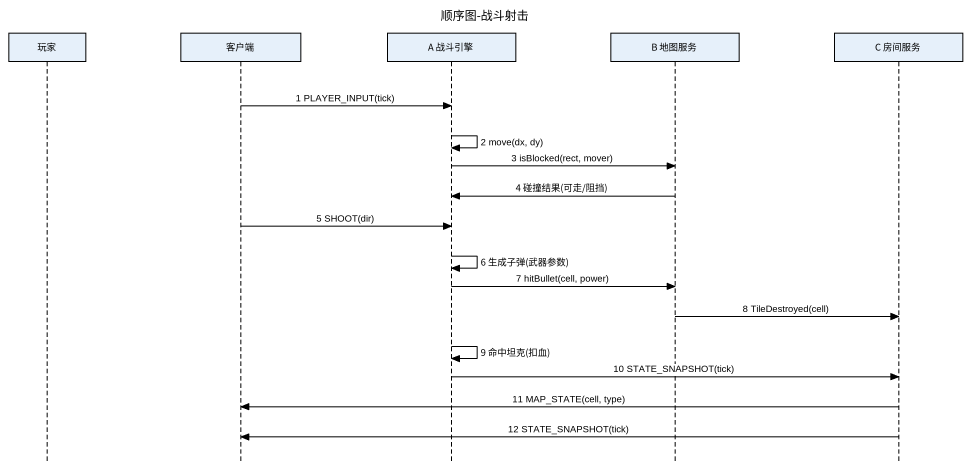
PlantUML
@startuml
title 顺序图-战斗射击
hide footbox
participant 玩家
participant 客户端
participant "A 战斗引擎" as A_战斗引擎
participant "B 地图服务" as B_地图服务
participant "C 房间服务" as C_房间服务

客户端 -> A_战斗引擎 : 1 PLAYER_INPUT(tick)
A_战斗引擎 -> A_战斗引擎 : 2 move(dx, dy)
A_战斗引擎 -> B_地图服务 : 3 isBlocked(rect, mover)
B_地图服务 -> A_战斗引擎 : 4 碰撞结果(可走/阻挡)
客户端 -> A_战斗引擎 : 5 SHOOT(dir)
A_战斗引擎 -> A_战斗引擎 : 6 生成子弹(武器参数)
A_战斗引擎 -> B_地图服务 : 7 hitBullet(cell, power)
B_地图服务 -> C_房间服务 : 8 TileDestroyed(cell)
A_战斗引擎 -> A_战斗引擎 : 9 命中坦克(扣血)
A_战斗引擎 -> C_房间服务 : 10 STATE_SNAPSHOT(tick)
C_房间服务 -> 客户端 : 11 MAP_STATE(cell, type)
C_房间服务 -> 客户端 : 12 STATE_SNAPSHOT(tick)
@enduml
